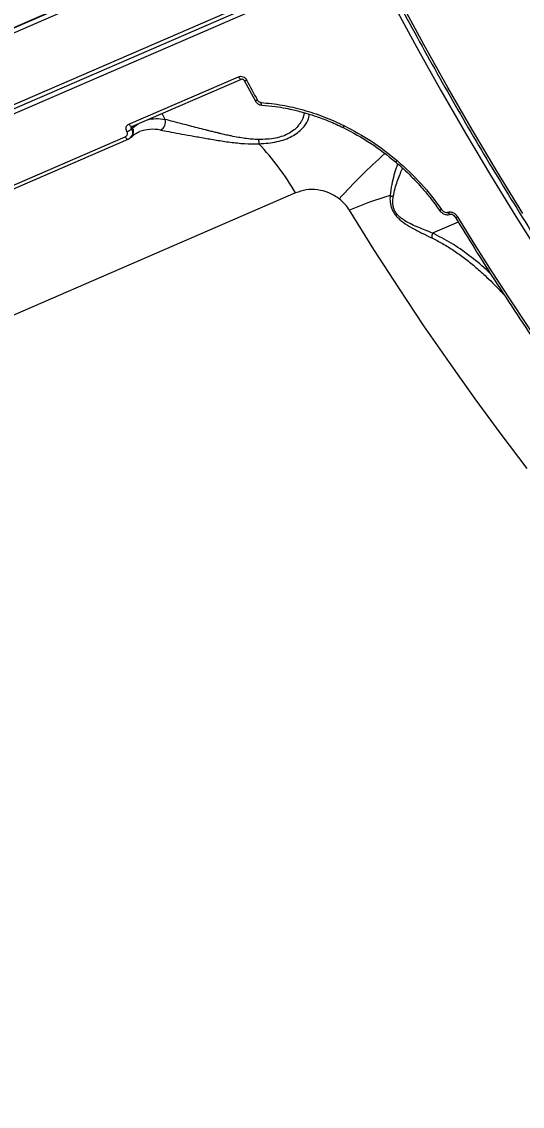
# Model space of a CAD drawing. Header units: millimetres. Extents: x -6332 to 8932, y -6739 to 7096.
# Drawn here: x -2876 to -2755.1, y -2655.2 to -2393.5 of the extents above; entities that cross this region are included whole.
import ezdxf

# ---------------------------------------------------------------- set-up
doc = ezdxf.new("R2010")
doc.units = ezdxf.units.MM
for name, color, linetype in [('DIKOM_ОБЪЕКТ', 7, 'Continuous'), ('DIKOM_РАЗМЕР_ЗОНА', 7, 'Continuous'), ('DIKOM_РАЗМЕР_ОБЪЕКТА', 7, 'Continuous')]:
    doc.layers.add(name, color=color, linetype=linetype)
doc.styles.add('style1', font='arial.ttf', dxfattribs={"width": 0.8})
doc.dimstyles.new('1-50', dxfattribs={"dimtxt": 300, "dimasz": 200, "dimexe": 100, "dimexo": 0, "dimgap": 100, "dimtad": 1, "dimtxsty": 'style1', "dimcen": 200, "dimclrd": 7, "dimclre": 7, "dimclrt": 7, "dimadec": 1, "dimazin": 2, "dimtfac": 1, "dimtmove": 0, "dimatfit": 2, "dimfxl": 0, "dimlwd": 25, "dimlwe": 18, "dimarcsym": 0})

# ---------------------------------------------------------------- blocks, each defined once
blk = doc.blocks.new('*D9')
at = {"layer": 'Defpoints', "color": 0, "transparency": 16777216}
for p in [(777.17, 5593.97), (-4228.73, -3389.78), (7301.72, -3389.78)]:
    blk.add_point(p, dxfattribs=at)
at = {"layer": 'DIKOM_РАЗМЕР_ОБЪЕКТА', "color": 7, "lineweight": 18, "transparency": 16777216}
for p, q in [((777.17, 5593.97), (7401.72, 5593.97)), ((-4228.73, -3389.78), (7401.72, -3389.78))]:
    blk.add_line(p, q, dxfattribs=at)
at = {"layer": 'DIKOM_РАЗМЕР_ОБЪЕКТА', "color": 7, "lineweight": 25, "transparency": 16777216}
blk.add_line((7301.72, 5393.97), (7301.72, -3189.78), dxfattribs=at)
at = {"layer": 'DIKOM_РАЗМЕР_ОБЪЕКТА', "color": 7, "transparency": 16777216}
for points in [[(7268.39, 5393.97), (7335.06, 5393.97), (7301.72, 5593.97)], [(7268.39, -3189.78), (7335.06, -3189.78), (7301.72, -3389.78)]]:
    blk.add_solid(points, dxfattribs=at)
at = {"layer": 'DIKOM_РАЗМЕР_ОБЪЕКТА', "color": 7, "transparency": 16777216, "insert": (7048.55, 1153.71), "char_height": 300, "attachment_point": 5, "rotation": 90, "style": 'style1'}
blk.add_mtext('9000', dxfattribs=at)
blk = doc.blocks.new('*D10')
at = {"layer": 'Defpoints', "color": 0, "transparency": 16777216}
for p in [(4034.78, 3636.59), (-4490.85, -1960.46), (4034.78, -5533.39)]:
    blk.add_point(p, dxfattribs=at)
at = {"layer": 'DIKOM_РАЗМЕР_ОБЪЕКТА', "color": 7, "lineweight": 18, "transparency": 16777216}
for p, q in [((4034.78, 3636.59), (4034.78, -5633.39)), ((-4490.85, -1960.46), (-4490.85, -5633.39))]:
    blk.add_line(p, q, dxfattribs=at)
at = {"layer": 'DIKOM_РАЗМЕР_ОБЪЕКТА', "color": 7, "lineweight": 25, "transparency": 16777216}
blk.add_line((-4290.85, -5533.39), (3834.78, -5533.39), dxfattribs=at)
at = {"layer": 'DIKOM_РАЗМЕР_ОБЪЕКТА', "color": 7, "transparency": 16777216}
for points in [[(-4290.85, -5500.05), (-4290.85, -5566.72), (-4490.85, -5533.39)], [(3834.78, -5500.05), (3834.78, -5566.72), (4034.78, -5533.39)]]:
    blk.add_solid(points, dxfattribs=at)
at = {"layer": 'DIKOM_РАЗМЕР_ОБЪЕКТА', "color": 7, "transparency": 16777216, "insert": (308.03, -5280.21), "char_height": 300, "attachment_point": 5, "style": 'style1'}
blk.add_mtext('8500', dxfattribs=at)
blk = doc.blocks.new('*D11')
at = {"layer": 'Defpoints', "color": 0, "transparency": 16777216}
for p in [(1114.35, 7096.35), (-4349.59, -4627.34), (8831.76, -4627.34)]:
    blk.add_point(p, dxfattribs=at)
at = {"layer": 'DIKOM_РАЗМЕР_ЗОНА', "color": 7, "lineweight": 18, "transparency": 16777216}
for p, q in [((1114.35, 7096.35), (8931.76, 7096.35)), ((-4349.59, -4627.34), (8931.76, -4627.34))]:
    blk.add_line(p, q, dxfattribs=at)
at = {"layer": 'DIKOM_РАЗМЕР_ЗОНА', "color": 7, "lineweight": 25, "transparency": 16777216}
blk.add_line((8831.76, 6896.35), (8831.76, -4427.34), dxfattribs=at)
at = {"layer": 'DIKOM_РАЗМЕР_ЗОНА', "color": 7, "transparency": 16777216}
for points in [[(8798.42, 6896.35), (8865.09, 6896.35), (8831.76, 7096.35)], [(8798.42, -4427.34), (8865.09, -4427.34), (8831.76, -4627.34)]]:
    blk.add_solid(points, dxfattribs=at)
at = {"layer": 'DIKOM_РАЗМЕР_ЗОНА', "color": 7, "transparency": 16777216, "insert": (8578.59, 1308.2), "char_height": 300, "attachment_point": 5, "rotation": 90, "style": 'style1'}
blk.add_mtext('11750', dxfattribs=at)
blk = doc.blocks.new('*D12')
at = {"layer": 'Defpoints', "color": 0, "transparency": 16777216}
for p in [(6134.38, 3354.85), (-6332, -2644.93), (6134.38, -6639)]:
    blk.add_point(p, dxfattribs=at)
at = {"layer": 'DIKOM_РАЗМЕР_ЗОНА', "color": 7, "lineweight": 18, "transparency": 16777216}
for p, q in [((6134.38, 3354.85), (6134.38, -6739)), ((-6332, -2644.93), (-6332, -6739))]:
    blk.add_line(p, q, dxfattribs=at)
at = {"layer": 'DIKOM_РАЗМЕР_ЗОНА', "color": 7, "lineweight": 25, "transparency": 16777216}
blk.add_line((-6132, -6639), (5934.38, -6639), dxfattribs=at)
at = {"layer": 'DIKOM_РАЗМЕР_ЗОНА', "color": 7, "transparency": 16777216}
for points in [[(-6132, -6605.67), (-6132, -6672.33), (-6332, -6639)], [(5934.38, -6605.67), (5934.38, -6672.33), (6134.38, -6639)]]:
    blk.add_solid(points, dxfattribs=at)
at = {"layer": 'DIKOM_РАЗМЕР_ЗОНА', "color": 7, "transparency": 16777216, "insert": (-98.81, -6385.83), "char_height": 300, "attachment_point": 5, "style": 'style1'}
blk.add_mtext('12500', dxfattribs=at)

msp = doc.modelspace()

# ---------------------------------------------------------------- linework, layer by layer
at = {"layer": 'DIKOM_ОБЪЕКТ', "color": 7, "linetype": 'Continuous', "lineweight": 15}
for p, q in [((-2792.826, -2376.682), (-3192.274, -2549.675)), ((-3191.54, -2550.282), (-2792.092, -2377.29)), ((-3191.364, -2551.439), (-2791.916, -2378.447)), ((-2866.528, -2390.071), (-2935.029, -2419.737)), ((-2866.428, -2391.227), (-2934.929, -2420.894)), ((-2866.307, -2389.865), (-2934.807, -2419.532)), ((-2850.063, -2418.162), (-2823.653, -2406.724)), ((-2849.346, -2418.737), (-2822.936, -2407.3)), ((-2822.277, -2407.622), (-2822.279, -2407.619)), ((-2822.276, -2407.621), (-2819.632, -2412.481)), ((-2841.339, -2417.042), (-2842.086, -2415.593)), ((-2849.222, -2419.085), (-2847.867, -2418.097)), ((-2849.222, -2419.085), (-2849.457, -2419.302)), ((-2849.412, -2418.783), (-2849.385, -2418.75)), ((-2848.413, -2418.333), (-2849.222, -2419.085)), ((-2847.703, -2420.071), (-2847.502, -2419.987)), ((-2919.458, -2450.898), (-2850.957, -2421.232)), ((-2918.743, -2451.468), (-2850.243, -2421.802)), ((-2850.243, -2421.802), (-2850.186, -2421.765)), ((-2849.734, -2421.472), (-2849.512, -2421.266)), ((-2809.854, -2434.762), (-3098.711, -2559.86)), ((-2770.633, -2441.794), (-2776.802, -2444.466)), ((-2773.028, -2439.423), (-2773.1, -2439.454)), ((-2772.443, -2439.925), (-2772.371, -2439.895))]:
    msp.add_line(p, q, dxfattribs=at)
at = {"layer": 'DIKOM_ОБЪЕКТ', "color": 7, "linetype": 'Continuous', "lineweight": 15, "flags": 128}
for points in [[(-2786.315, -2389.112), (-2780.6, -2399.658), (-2774.775, -2410.075), (-2768.847, -2420.354), (-2762.82, -2430.487), (-2756.699, -2440.465), (-2750.489, -2450.279)], [(-2755.048, -2439.75), (-2761.169, -2429.772), (-2767.197, -2419.64), (-2773.125, -2409.36), (-2778.949, -2398.943), (-2784.664, -2388.398)], [(-2823.653, -2406.724), (-2823.559, -2406.884), (-2823.456, -2407.025), (-2823.348, -2407.143), (-2823.24, -2407.232), (-2823.136, -2407.29), (-2823.038, -2407.315), (-2822.952, -2407.306), (-2822.936, -2407.3)], [(-2821.715, -2407.495), (-2821.386, -2408.106), (-2821.057, -2408.716), (-2820.728, -2409.326), (-2820.398, -2409.936), (-2820.068, -2410.544), (-2819.737, -2411.154), (-2819.407, -2411.762), (-2819.076, -2412.37)], [(-2819.643, -2412.488), (-2819.645, -2412.479), (-2819.646, -2412.468)], [(-2819.076, -2412.37), (-2819.231, -2412.433), (-2819.368, -2412.479), (-2819.481, -2412.508), (-2819.568, -2412.518), (-2819.623, -2412.508), (-2819.643, -2412.488)], [(-2817.968, -2413.585), (-2817.977, -2413.584), (-2818.033, -2413.554), (-2818.083, -2413.489), (-2818.127, -2413.393), (-2818.162, -2413.266), (-2818.187, -2413.115), (-2818.201, -2412.947)], [(-2850.063, -2418.162), (-2849.969, -2418.322), (-2849.866, -2418.463), (-2849.758, -2418.58), (-2849.65, -2418.67), (-2849.546, -2418.728), (-2849.448, -2418.753), (-2849.362, -2418.744), (-2849.346, -2418.737)], [(-2850.957, -2421.232), (-2850.863, -2421.39), (-2850.76, -2421.531), (-2850.653, -2421.647), (-2850.545, -2421.736), (-2850.441, -2421.794), (-2850.344, -2421.819), (-2850.258, -2421.809), (-2850.243, -2421.802)], [(-2753.942, -2501.293), (-2760.273, -2492.978), (-2766.545, -2484.452), (-2772.755, -2475.725), (-2778.894, -2466.804), (-2784.959, -2457.696), (-2790.944, -2448.411), (-2796.842, -2438.957)], [(-2774.654, -2438.751), (-2774.797, -2438.82), (-2774.925, -2438.87), (-2775.035, -2438.902), (-2775.123, -2438.911), (-2775.185, -2438.901), (-2775.217, -2438.874)], [(-2772.441, -2439.924), (-2772.493, -2439.939), (-2772.632, -2439.919), (-2772.789, -2439.827), (-2772.949, -2439.667), (-2773.1, -2439.454)], [(-2773.028, -2439.423), (-2772.877, -2439.635), (-2772.717, -2439.795), (-2772.56, -2439.889), (-2772.421, -2439.908), (-2772.367, -2439.893)], [(-2771.365, -2440.609), (-2771.368, -2440.607), (-2771.392, -2440.58)], [(-2770.796, -2440.51), (-2766.657, -2447.184), (-2762.479, -2453.782), (-2758.262, -2460.304), (-2754.008, -2466.746), (-2749.72, -2473.106), (-2745.399, -2479.382), (-2741.046, -2485.571), (-2736.662, -2491.671)]]:
    msp.add_lwpolyline(points, dxfattribs=at)
at = {"layer": 'DIKOM_ОБЪЕКТ', "color": 7, "linetype": 'Continuous', "lineweight": 15}
for centre, radius, start, end in [((-2822.146, -2406.896), 0.738, 259.76693, 305.81564), ((-2843.424, -2417.665), 2.176, 296.37501, 16.65062), ((-2852.148, -2416.205), 4.103, 292.16096, 310.98871), ((-2850.774, -2419.988), 1.796, 314.64914, 30.19368), ((-2844.332, -2428.59), 9.169, 78.20381, 110.22918), ((-2797.421, -2418.989), 0.927, 148.05805, 181.45027), ((-2806.879, -2421.229), 11.943, 183.08595, 188.12149), ((-2867.43, -2468.542), 66.754, 30.40041, 43.1171), ((-2700.61, -2524.673), 132.552, 131.43459, 138.13022), ((-2786.489, -2426.107), 1.424, 303.07135, 323.58643), ((-2764.854, -2511.597), 79.371, 106.24575, 113.76687), ((-2785.918, -2432.787), 2.846, 246.38018, 262.42803), ((-2771.199, -2439.885), 0.743, 257.01224, 302.76497)]:
    msp.add_arc(centre, radius, start, end, dxfattribs=at)
for points, knots in [([(-2790.81, -2377.869), (-2790.1, -2379.246), (-2787.887, -2383.546), (-2784.064, -2390.729), (-2779.326, -2399.449), (-2774.45, -2408.179), (-2769.453, -2416.9), (-2764.343, -2425.586), (-2759.127, -2434.219), (-2753.815, -2442.782), (-2748.411, -2451.261), (-2742.923, -2459.644), (-2737.356, -2467.918), (-2731.718, -2476.073), (-2726.011, -2484.099), (-2720.243, -2491.987), (-2714.418, -2499.729), (-2708.541, -2507.317), (-2702.618, -2514.742), (-2696.653, -2521.999), (-2690.651, -2529.08), (-2684.618, -2535.98), (-2678.556, -2542.691), (-2672.473, -2549.21), (-2666.372, -2555.529), (-2660.257, -2561.646), (-2654.133, -2567.553), (-2648.006, -2573.248), (-2641.878, -2578.726), (-2635.754, -2583.982), (-2629.64, -2589.013), (-2623.538, -2593.817), (-2617.453, -2598.386), (-2611.389, -2602.724), (-2605.35, -2606.822), (-2599.34, -2610.68), (-2593.363, -2614.295), (-2587.421, -2617.665), (-2581.52, -2620.788), (-2575.661, -2623.66), (-2569.849, -2626.282), (-2564.085, -2628.652), (-2558.375, -2630.765), (-2552.719, -2632.623), (-2547.121, -2634.221), (-2541.583, -2635.561), (-2536.108, -2636.637), (-2530.697, -2637.453), (-2525.356, -2637.993), (-2520.607, -2638.27), (-2517.679, -2638.249), (-2516.474, -2638.24)], [0, 0, 0, 0, 0.0090736, 0.028313, 0.0478363, 0.0675913, 0.087538, 0.1076427, 0.1278791, 0.1482283, 0.1686718, 0.1891978, 0.209792, 0.2304476, 0.2511536, 0.2719037, 0.2926928, 0.3135144, 0.3343625, 0.3552357, 0.3761293, 0.3970394, 0.4179635, 0.4389001, 0.4598452, 0.4807984, 0.5017569, 0.5227198, 0.5436854, 0.5646528, 0.585621, 0.6065901, 0.6275583, 0.6485272, 0.6694954, 0.6904638, 0.7114326, 0.7324034, 0.7533772, 0.7743555, 0.7953407, 0.8163353, 0.8373422, 0.8583655, 0.8794093, 0.9004792, 0.9215809, 0.9427214, 0.9639083, 0.9851504, 1, 1, 1, 1]), ([(-2823.653, -2406.724), (-2823.48, -2406.674), (-2823.134, -2406.573), (-2822.562, -2406.698), (-2822.046, -2407.007), (-2821.825, -2407.332), (-2821.715, -2407.495)], [0, 0, 0, 0, 0.2505471, 0.5002345, 0.7501649, 1, 1, 1, 1]), ([(-2822.975, -2407.312), (-2822.919, -2407.295), (-2822.804, -2407.26), (-2822.601, -2407.306), (-2822.409, -2407.425), (-2822.322, -2407.555), (-2822.278, -2407.62)], [0, 0, 0, 0, 0.2418169, 0.4879925, 0.7407488, 1, 1, 1, 1]), ([(-2819.643, -2412.489), (-2819.549, -2412.634), (-2819.362, -2412.926), (-2818.95, -2413.265), (-2818.476, -2413.506), (-2818.138, -2413.559), (-2817.968, -2413.585)], [0, 0, 0, 0, 0.2485102, 0.4982248, 0.748455, 1, 1, 1, 1]), ([(-2818.201, -2412.947), (-2818.29, -2412.933), (-2818.465, -2412.905), (-2818.712, -2412.777), (-2818.928, -2412.601), (-2819.026, -2412.447), (-2819.076, -2412.37)], [0, 0, 0, 0, 0.251143, 0.5005665, 0.7500945, 1, 1, 1, 1]), ([(-2818.201, -2412.947), (-2816.501, -2413.125), (-2813.099, -2413.483), (-2808.025, -2414.678), (-2803.024, -2416.291), (-2799.813, -2417.762), (-2798.207, -2418.498)], [0, 0, 0, 0, 0.2506406, 0.5013157, 0.7505911, 1, 1, 1, 1]), ([(-2807.791, -2415.407), (-2807.797, -2415.496), (-2807.819, -2415.823), (-2807.982, -2416.407), (-2808.266, -2417.128), (-2808.646, -2417.809), (-2809.199, -2418.584), (-2810.027, -2419.45), (-2811.282, -2420.353), (-2812.853, -2421.088), (-2814.692, -2421.584), (-2816.704, -2421.844), (-2818.103, -2421.863), (-2818.805, -2421.872)], [0, 0, 0, 0, 0.0313143, 0.1150978, 0.1945726, 0.2681205, 0.3358757, 0.4464035, 0.5571182, 0.667684, 0.778133, 0.8888449, 1, 1, 1, 1]), ([(-2817.968, -2413.585), (-2816.911, -2413.683), (-2815.004, -2413.862), (-2812.454, -2414.292), (-2810.5, -2414.702), (-2808.803, -2415.117), (-2806.954, -2415.627), (-2804.584, -2416.387), (-2801.628, -2417.487), (-2799.509, -2418.472), (-2798.348, -2419.012)], [0, 0, 0, 0, 0.1589342, 0.2867459, 0.3832184, 0.4535317, 0.5432872, 0.6639397, 0.8158321, 1, 1, 1, 1]), ([(-2850.6, -2420.005), (-2850.674, -2419.825), (-2850.82, -2419.467), (-2850.766, -2418.912), (-2850.519, -2418.432), (-2850.215, -2418.252), (-2850.063, -2418.162)], [0, 0, 0, 0, 0.2508089, 0.5003762, 0.7500067, 1, 1, 1, 1]), ([(-2845.564, -2417.1), (-2844.916, -2416.975), (-2843.589, -2416.719), (-2842.101, -2416.932), (-2841.339, -2417.042)], [0, 0, 0, 0, 0.488303, 1, 1, 1, 1]), ([(-2818.805, -2421.872), (-2819.328, -2421.855), (-2820.441, -2421.82), (-2822.069, -2421.627), (-2823.745, -2421.36), (-2825.003, -2421.119), (-2825.942, -2420.923), (-2826.521, -2420.796), (-2827.154, -2420.657), (-2827.837, -2420.498), (-2828.367, -2420.374), (-2828.984, -2420.226), (-2829.73, -2420.045), (-2830.673, -2419.81), (-2831.986, -2419.477), (-2833.539, -2419.077), (-2835.375, -2418.6), (-2837.361, -2418.082), (-2839.475, -2417.537), (-2840.716, -2417.207), (-2841.339, -2417.042)], [0, 0, 0, 0, 0.0587556, 0.1250456, 0.1831941, 0.2499627, 0.2704483, 0.2931979, 0.3181956, 0.3454639, 0.3749867, 0.3820714, 0.4205196, 0.4663091, 0.4993428, 0.5865751, 0.6681273, 0.7492972, 0.8742131, 1, 1, 1, 1]), ([(-2818.702, -2422.916), (-2817.958, -2422.872), (-2816.471, -2422.783), (-2814.342, -2422.438), (-2812.389, -2421.89), (-2810.694, -2421.136), (-2809.301, -2420.236), (-2807.864, -2418.934), (-2806.775, -2417.35), (-2806.63, -2416.259), (-2806.565, -2415.771)], [0, 0, 0, 0, 0.1052336, 0.2103412, 0.3151702, 0.4193849, 0.5238309, 0.6275315, 0.8334955, 1, 1, 1, 1]), ([(-2850.6, -2420.005), (-2850.552, -2420.124), (-2850.455, -2420.363), (-2850.489, -2420.733), (-2850.654, -2421.052), (-2850.856, -2421.172), (-2850.957, -2421.232)], [0, 0, 0, 0, 0.2504942, 0.5003565, 0.7500306, 1, 1, 1, 1]), ([(-2849.457, -2419.302), (-2849.389, -2419.455), (-2849.264, -2419.737), (-2849.196, -2420.236), (-2849.25, -2420.694), (-2849.42, -2421.092), (-2849.689, -2421.477), (-2849.989, -2421.651), (-2850.186, -2421.765)], [0, 0, 0, 0, 0.1618519, 0.2992747, 0.5004699, 0.6316732, 0.7588715, 1, 1, 1, 1]), ([(-2849.457, -2419.302), (-2849.473, -2419.269), (-2849.505, -2419.205), (-2849.529, -2419.084), (-2849.521, -2418.969), (-2849.479, -2418.868), (-2849.414, -2418.773), (-2849.339, -2418.729), (-2849.289, -2418.7)], [0, 0, 0, 0, 0.1472638, 0.2804782, 0.5005177, 0.6294058, 0.7559268, 1, 1, 1, 1]), ([(-2849.506, -2421.285), (-2849.275, -2421.08), (-2848.714, -2420.583), (-2848.064, -2420.179), (-2847.603, -2420.043), (-2847.536, -2420.023)], [0, 0, 0, 0, 0.3755461, 0.9091047, 1, 1, 1, 1]), ([(-2842.457, -2419.615), (-2841.818, -2419.734), (-2840.544, -2419.972), (-2838.038, -2420.423), (-2835.248, -2420.934), (-2832.211, -2421.483), (-2828.993, -2422.039), (-2825.646, -2422.536), (-2822.188, -2422.938), (-2819.864, -2422.924), (-2818.702, -2422.916)], [0, 0, 0, 0, 0.1259346, 0.250888, 0.3755889, 0.5008496, 0.6251028, 0.750151, 0.875029, 1, 1, 1, 1]), ([(-2798.348, -2419.012), (-2796.115, -2420.192), (-2791.649, -2422.552), (-2787.691, -2425.718), (-2785.712, -2427.3)], [0, 0, 0, 0, 0.4999336, 1, 1, 1, 1]), ([(-2798.207, -2418.498), (-2795.934, -2419.703), (-2791.387, -2422.112), (-2787.357, -2425.339), (-2785.343, -2426.952)], [0, 0, 0, 0, 0.5000079, 1, 1, 1, 1]), ([(-2850.282, -2421.815), (-2850.173, -2421.766), (-2849.956, -2421.667), (-2849.78, -2421.509), (-2849.691, -2421.43)], [0, 0, 0, 0, 0.4982625, 1, 1, 1, 1]), ([(-2785.2, -2427.76), (-2785.31, -2428.011), (-2785.629, -2428.733), (-2786.124, -2430.464), (-2786.705, -2432.701), (-2786.941, -2434.495), (-2787.059, -2435.395)], [0, 0, 0, 0, 0.1502425, 0.43324, 0.7154783, 1, 1, 1, 1]), ([(-2785.712, -2427.3), (-2784.899, -2428.014), (-2783.495, -2429.247), (-2781.802, -2430.922), (-2780.446, -2432.344), (-2779.022, -2433.93), (-2777.196, -2436.119), (-2775.933, -2437.877), (-2775.216, -2438.874)], [0, 0, 0, 0, 0.2047963, 0.3537033, 0.4526493, 0.5795085, 0.7615709, 1, 1, 1, 1]), ([(-2785.343, -2426.952), (-2783.351, -2428.768), (-2779.368, -2432.398), (-2776.225, -2436.633), (-2774.654, -2438.751)], [0, 0, 0, 0, 0.5000314, 1, 1, 1, 1]), ([(-2786.294, -2435.609), (-2786.155, -2434.963), (-2785.878, -2433.674), (-2785.314, -2431.963), (-2784.73, -2430.426), (-2784.288, -2429.359), (-2784.045, -2428.897), (-2784.004, -2428.82)], [0, 0, 0, 0, 0.2383578, 0.4755281, 0.7132153, 0.9517295, 1, 1, 1, 1]), ([(-2799.317, -2436.203), (-2800.13, -2435.671), (-2801.754, -2434.611), (-2804.568, -2433.937), (-2807.36, -2433.911), (-2809.023, -2434.478), (-2809.854, -2434.762)], [0, 0, 0, 0, 0.2507091, 0.5004388, 0.7502598, 1, 1, 1, 1]), ([(-2796.842, -2438.957), (-2797.187, -2438.449), (-2797.876, -2437.433), (-2798.836, -2436.613), (-2799.317, -2436.203)], [0, 0, 0, 0, 0.5004218, 1, 1, 1, 1]), ([(-2787.059, -2435.395), (-2787.072, -2435.675), (-2787.097, -2436.209), (-2787.041, -2437.062), (-2786.885, -2437.916), (-2786.585, -2438.797), (-2786.125, -2439.652), (-2785.51, -2440.452), (-2784.77, -2441.184), (-2783.554, -2442.162), (-2781.721, -2443.286), (-2779.372, -2444.495), (-2777.798, -2445.24), (-2777.01, -2445.614)], [0, 0, 0, 0, 0.065738, 0.1255161, 0.1908568, 0.2510344, 0.3134083, 0.3762399, 0.4361438, 0.5015532, 0.65793, 0.8285517, 1, 1, 1, 1]), ([(-2776.802, -2444.466), (-2777.406, -2444.236), (-2778.502, -2443.82), (-2780.179, -2443.144), (-2781.81, -2442.422), (-2783.227, -2441.673), (-2784.295, -2440.945), (-2785.041, -2440.305), (-2785.657, -2439.577), (-2786.095, -2438.773), (-2786.341, -2437.942), (-2786.463, -2436.859), (-2786.361, -2436.104), (-2786.294, -2435.609)], [0, 0, 0, 0, 0.1375733, 0.2496743, 0.3738505, 0.4983035, 0.5646362, 0.6235293, 0.6870535, 0.7493753, 0.8086825, 0.8747573, 1, 1, 1, 1]), ([(-2775.216, -2438.874), (-2775.103, -2439.02), (-2774.854, -2439.339), (-2774.294, -2439.766), (-2773.639, -2440.027), (-2772.968, -2440.088), (-2772.625, -2439.981), (-2772.441, -2439.924)], [0, 0, 0, 0, 0.1743193, 0.3826837, 0.6453539, 0.8099244, 1, 1, 1, 1]), ([(-2774.654, -2438.751), (-2774.559, -2438.87), (-2774.369, -2439.109), (-2773.981, -2439.38), (-2773.607, -2439.509), (-2773.303, -2439.521), (-2773.167, -2439.476), (-2773.1, -2439.454)], [0, 0, 0, 0, 0.2498388, 0.4993455, 0.7488524, 0.8772875, 1, 1, 1, 1]), ([(-2773.028, -2439.423), (-2772.93, -2439.39), (-2772.731, -2439.324), (-2772.398, -2439.339), (-2772.065, -2439.422), (-2771.651, -2439.616), (-2771.182, -2439.967), (-2770.925, -2440.329), (-2770.796, -2440.51)], [0, 0, 0, 0, 0.1231134, 0.2505633, 0.3722014, 0.5012727, 0.7502627, 1, 1, 1, 1]), ([(-2772.368, -2439.894), (-2772.36, -2439.89), (-2772.341, -2439.883), (-2772.295, -2439.874), (-2772.171, -2439.89), (-2771.938, -2439.999), (-2771.633, -2440.248), (-2771.457, -2440.484), (-2771.364, -2440.61)], [0, 0, 0, 0, 0.0217282, 0.0457971, 0.1131891, 0.337909, 0.6482609, 1, 1, 1, 1]), ([(-2771.388, -2440.577), (-2769.797, -2443.155), (-2766.432, -2448.609), (-2761.202, -2456.799), (-2755.715, -2465.184), (-2750.15, -2473.46), (-2744.507, -2481.606), (-2740.217, -2487.679), (-2737.794, -2490.985), (-2737.29, -2491.672)], [0, 0, 0, 0, 0.1446148, 0.3060033, 0.4680433, 0.6306328, 0.7936842, 0.9571452, 1, 1, 1, 1]), ([(-2776.808, -2444.471), (-2776.872, -2444.679), (-2776.999, -2445.095), (-2777.006, -2445.441), (-2777.01, -2445.614)], [0, 0, 0, 0, 0.5002255, 1, 1, 1, 1]), ([(-2777.01, -2445.614), (-2776.134, -2446.057), (-2774.312, -2446.979), (-2771.679, -2448.646), (-2769.101, -2450.491), (-2766.587, -2452.514), (-2764.34, -2454.507), (-2762.284, -2456.485), (-2760.703, -2458.088), (-2759.747, -2459.139), (-2759.394, -2459.528)], [0, 0, 0, 0, 0.1332957, 0.277115, 0.4184756, 0.556752, 0.7051929, 0.8148189, 0.9315334, 1, 1, 1, 1]), ([(-2776.802, -2444.466), (-2776.804, -2444.467), (-2776.805, -2444.468), (-2776.808, -2444.469), (-2776.808, -2444.471), (-2776.808, -2444.471)], [0, 0, 0, 0, 0.561514, 0.7547199, 1, 1, 1, 1]), ([(-2762.603, -2454.566), (-2763.034, -2454.128), (-2764.731, -2452.399), (-2767.987, -2449.811), (-2772.253, -2446.761), (-2775.303, -2445.228), (-2776.808, -2444.471)], [0, 0, 0, 0, 0.1031134, 0.4064561, 0.7069578, 1, 1, 1, 1])]:
    msp.add_open_spline(points, degree=3, knots=knots, dxfattribs=at)

# ---------------------------------------------------------------- dimensions: what is measured, and where the dimension line sits
at = {"layer": 'DIKOM_РАЗМЕР_ЗОНА'}
dim = msp.add_linear_dim(base=(8831.757, -4627.344), p1=(1114.346, 7096.351), p2=(-4349.589, -4627.344), angle=90, text='11750', dimstyle='1-50', dxfattribs=at)
dim.commit()
dim.dimension.update_dxf_attribs({"geometry": '*D11', "text_midpoint": (8831.757, 1308.196), "dimtype": 160})
dim = msp.add_linear_dim(base=(6134.379, -6639), p1=(-6332, -2644.933), p2=(6134.379, 3354.853), text='12500', dimstyle='1-50', dxfattribs=at)
dim.commit()
dim.dimension.update_dxf_attribs({"geometry": '*D12', "text_midpoint": (-98.81, -6639), "dimtype": 160})
at = {"layer": 'DIKOM_РАЗМЕР_ОБЪЕКТА'}
dim = msp.add_linear_dim(base=(7301.722, -3389.779), p1=(777.17, 5593.968), p2=(-4228.728, -3389.779), angle=90, text='9000', dimstyle='1-50', dxfattribs=at)
dim.commit()
dim.dimension.update_dxf_attribs({"geometry": '*D9', "text_midpoint": (7301.722, 1153.714), "dimtype": 160})
dim = msp.add_linear_dim(base=(4034.777, -5533.386), p1=(-4490.848, -1960.464), p2=(4034.777, 3636.587), text='8500', dimstyle='1-50', dxfattribs=at)
dim.commit()
dim.dimension.update_dxf_attribs({"geometry": '*D10', "text_midpoint": (308.034, -5533.386), "dimtype": 160})

doc.saveas('drawing.dxf')
